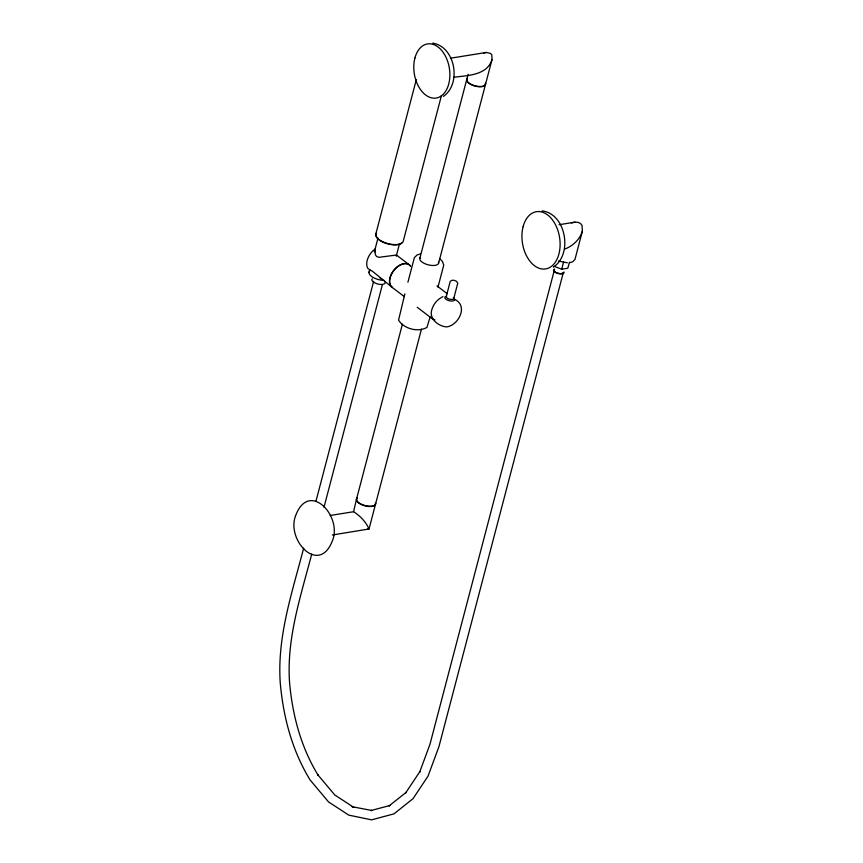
<?xml version="1.0" encoding="UTF-8"?>
<svg xmlns="http://www.w3.org/2000/svg" width="863" height="863" viewBox="0 0 863 863"><rect width="100%" height="100%" fill="white"/><g stroke="black" fill="none" stroke-linecap="round" stroke-linejoin="round"><path stroke-width="1.29" d="M485.556 84.196L492.039 59.515L491.813 54.973L490.594 53.452L486.322 52.46L450.41 58.22M569.936 262.632L572.698 261.769L574.931 259.558L582.342 231.316L582.061 225.416L580.465 223.463L578.037 222.352L574.931 222.169L559.041 224.714M446.257 296.613L450.227 281.36L452.18 280.216L454.456 280.389L456.549 281.338L457.746 283.28L453.744 298.522M375.761 234.218L416.365 79.461M369.019 272.244L369.677 269.72M374.326 252.007L377.983 238.08M303.668 548.102C292.212 592.439 276.861 636.991 280.302 683.474C283.344 717.347 292.201 750.81 310.13 779.979L328.566 801.954L348.76 815.125L371.629 819.85L393.97 813.863L412.989 798.707L428.026 776.15L438.922 746.722L563.366 272.395A4.649 1.996 14.7 0 1 563.14 272.881M315.955 501.252L373.657 281.316M311.726 554.046C300.766 596.225 286.343 638.642 289.59 682.86C292.503 715.298 300.993 747.336 318.145 775.254L317.735 774.704L334.779 794.963L353.873 807.412L352.115 806.722L371.824 810.476L370.842 810.584L389.957 805.481L389.073 805.891L406.333 792.234L405.707 792.849L419.947 771.49L419.666 772.158L429.968 744.273L554.316 270.259M324.003 507.239L382.331 284.919M396.225 256.257L399.547 243.603M441.446 95.588L403.237 241.252A14.186 6.084 14.7 0 1 386.365 243.15A14.186 6.084 14.7 0 1 376.581 232.805M404.866 293.841L398.555 320.162C404.013 328.857 417.983 332.589 426.926 327.433L430.173 316.861M407.919 282.201L414.369 257.638L417.056 254.973L420.27 253.981M356.473 499.321L353.593 511.727C360.054 515.75 366.031 521.964 369.019 528.976L332.341 534.995M356.548 499.019L402.406 324.197M419.817 258.393L466.7 79.687M466.775 79.396L468.113 74.315M438.598 263.204L485.481 84.498M369.019 528.976L375.524 504.197M375.599 503.895L421.468 329.073M437.973 287.131L443.733 265.157L442.492 261.478L440.098 259.062M554.251 266.354L561.705 269.202L563.582 262.05M569.418 262.266L567.854 268.22L561.705 269.202M492.039 59.515C487.142 75.62 467.023 75.448 453.668 77.282M582.342 231.316C579.785 239.547 572.849 246.009 564.877 249.008M443.366 96.408C461.781 83.776 455.384 46.839 432.827 43.15M553.334 267.12C573.161 254.294 565.945 213.679 542.104 210.885M408.738 264.412L396.43 255.027L378.825 257.336L376.646 256.462L375.265 254.617L375.265 248.846L372.611 251.101A14.186 8.932 -52.7 0 0 368.016 268.63L372.708 271.457L392.449 287.584A14.186 8.932 -52.7 0 1 394.111 269.817A14.186 8.932 -52.7 0 1 410.432 266.031M442.999 296.613C437.455 299.17 433.226 304.272 431.683 310.162C428.889 318.879 439.008 326.743 446.861 326.883C458.76 325.124 468.458 305.75 454.736 299.439M483.571 53.053L486.322 52.46M571.36 222.934L574.931 222.169M330.205 515.47L353.593 511.727M567.369 262.816L558.512 261.079M434.876 319.839L432.579 318.986L417.207 307.26M367.627 528.814L368.577 529.192M380.13 278.199L381.856 279.116M436.969 285.88L447.217 293.7M404.413 296.721L392.654 287.746A14.186 8.932 -52.7 0 1 394.315 269.979A14.186 8.932 -52.7 0 1 410.648 266.192M453.507 298.005A5.027 2.158 14.7 0 1 453.701 300.745L451.748 301.058A5.027 2.158 14.7 0 1 445.567 298.911A5.027 2.158 14.7 0 1 446.613 296.246M453.431 297.584A3.862 1.661 14.7 0 1 453.064 299.202L451.554 299.439A3.862 1.661 14.7 0 1 447.422 298.264A3.862 1.661 14.7 0 1 446.473 296.225M385.06 282.104A6.818 2.923 14.7 0 1 383.852 284.078L382.654 284.391A6.818 2.923 14.7 0 1 374.574 282.762A6.818 2.923 14.7 0 1 372.32 278.771M384.272 280.421A11.133 4.779 14.7 0 1 372.395 277.023A11.133 4.779 14.7 0 1 369.655 271.133M401.629 243.021A13.495 5.782 14.7 0 1 386.354 243.485A13.495 5.782 14.7 0 1 376.268 234.984M438.523 262.072A9.698 4.164 14.7 0 1 428.285 264.855A9.698 4.164 14.7 0 1 420.378 257.433M485.405 83.366A9.698 4.164 14.7 0 1 475.168 86.149A9.698 4.164 14.7 0 1 467.261 78.727M485.481 83.075A9.698 4.164 14.7 0 1 475.243 85.858A9.698 4.164 14.7 0 1 467.336 78.425M375.513 502.751A9.838 4.218 14.7 0 1 365.135 505.567A9.838 4.218 14.7 0 1 357.109 498.037M375.437 503.043A9.838 4.218 14.7 0 1 365.06 505.869A9.838 4.218 14.7 0 1 357.034 498.339M562.633 273.247A4.649 1.996 14.7 0 1 556.365 272.525M555.47 271.985A4.649 1.996 14.7 0 1 554.801 271.403M554.413 270.809A4.649 1.996 14.7 0 1 554.542 269.785M564.078 272.05A5.458 2.341 14.7 0 1 557.638 273.42A5.458 2.341 14.7 0 1 554.521 269.019M295.534 515.901C286.16 540.411 319.45 576.02 332.687 540.076C342.05 515.567 308.771 479.947 295.534 515.901M523.118 226.656A28.986 18.77 80.9 0 0 544.219 269.073A28.986 18.77 80.9 0 0 555.729 225.2A28.986 18.77 80.9 0 0 523.118 226.656M414.909 58.069A27.4 17.745 80.9 0 0 434.855 98.177A27.4 17.745 80.9 0 0 445.74 56.71A27.4 17.745 80.9 0 0 414.909 58.069"/></g></svg>
